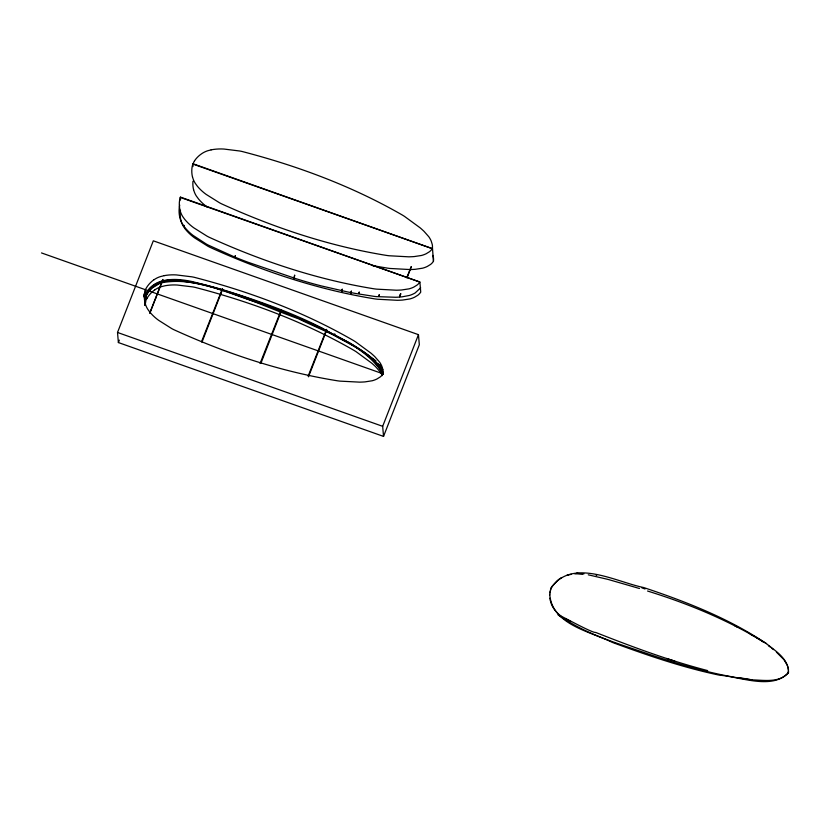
<?xml version="1.0" encoding="UTF-8"?>
<svg xmlns="http://www.w3.org/2000/svg" width="830" height="830" viewBox="0 0 830 830"><rect width="100%" height="100%" fill="white"/><g stroke="black" fill="none" stroke-linecap="round" stroke-linejoin="round"><path stroke-width="1.25" d="M788.448 672.58C772.512 690.373 739.893 676.709 719.683 675.226C683.007 667.59 647.483 655.378 612.395 642.43C590.296 631.454 552.178 624.731 549.75 594.685M372.359 265.6L387.683 268.163A110.764 106.261 -4.9 0 0 390.162 268.474L409.864 269.543A97.12 93.178 -4.9 0 0 415.291 269.304L422.543 268.194A25.128 24.111 -4.9 0 0 427.336 266.42L430.521 264.469A13.913 13.353 -4.9 0 0 432.741 262.28L433.426 261.367L432.451 247.527A13.913 13.353 -4.9 0 0 432.264 244.487L431.195 241.032A25.128 24.111 -4.9 0 0 428.778 236.706L424.047 231.363A97.12 93.178 -4.9 0 0 420.105 227.804L404.459 216.36A110.764 106.261 -4.9 0 0 402.363 215.053C352.397 186.273 297.721 165.927 242.007 151.465A80.832 77.543 -4.9 0 0 239.673 150.998L223.924 149.047A48.866 46.885 -4.9 0 0 211.152 149.836M433.426 261.367L433.54 260.247A13.913 13.353 -4.9 0 0 433.353 257.207L432.907 255.412M144.991 298.209L145.779 294.463M144.731 300.74L145.032 297.275M145.074 300.273L145.841 296.3M550.01 592.838L550.85 588.366M549.782 595.006L550.083 591.562M144.233 296.248L144.503 295.024M407.177 277.594L411.275 266.658M143.974 294.619L144.098 293.934M144.067 296.663L144.482 294.94M399.676 296.31L400.164 294.899M550.404 590.587L550.83 588.802M145.52 295.065L145.675 294.391M143.984 296.86L144.213 295.833M194.604 160.761A35.752 34.3 -4.9 0 0 193.888 161.86L192.259 166.042A27.992 26.851 -4.9 0 0 192.467 176.935M145.292 289.961L144.928 291.34A33.719 32.349 -4.9 0 0 144.586 293.249A26.944 25.844 -4.9 0 0 145.063 302.846M222.565 289.151L221.195 292.928M399.759 296.03L399.655 296.798L399.956 296.051M260.07 363.488L281.329 309.642M326.698 330.101L325.713 332.706M308.138 376.135L326.595 329.365M400.236 294.692L400.6 293.727M201.669 341.338L222.471 288.539M145.79 294.453C151.714 281.681 167.006 278.704 179.757 280.374C202.281 282.937 224.069 289.877 245.504 296.974C271.659 305.762 297.565 315.493 322.144 328.099C343.547 340.798 371.363 350.675 382.921 374.309M162.888 279.845L155.729 298.198M281.422 310.752L280.416 313.387M149.691 313.138L162.898 279.409M174.341 280.426C163.054 280.104 150.292 285.209 145.883 296.175M260.931 363.208L280.405 313.398M201.929 342.24L221.154 293.032M117.518 332.467L153.311 240.814L418.465 334.666L419.326 344.751L383.533 436.404L118.379 342.551L117.518 332.467L382.671 426.319L383.533 436.404M118.379 342.551L119.323 340.134M149.95 313.003L155.718 298.219M308.49 376.799L325.485 333.297M382.671 426.319L418.465 334.666M399.987 295.978L400.838 293.799M406.731 277.791L411.234 266.7M145.852 295.905L144.949 304.392M192.954 166.56L192.882 163.697L432.337 248.647L431.652 249.56A13.913 13.353 -4.9 0 1 429.432 251.749L426.247 253.7A25.128 24.111 -4.9 0 1 421.453 255.474L414.201 256.574A97.12 93.178 -4.9 0 1 408.775 256.823L389.073 255.754A110.764 106.261 -4.9 0 1 386.593 255.433C329.531 246.24 274.076 227.721 221.558 203.838A80.832 77.543 -4.9 0 1 219.462 202.748L206.203 194.428A49.146 47.154 -4.9 0 1 197.467 186.356L195.237 183.274A22.701 21.777 -4.9 0 1 192.685 177.506L192.529 176.915M146.288 299.713L147.149 298.115M144.389 295.418L144.97 294.318M145.8 294.069C154.038 277.137 175.887 278.071 191.647 281.474C236.654 292.482 280.239 309.196 322.289 328.535L349.513 342.79C361.309 350.146 374.548 357.46 381.8 369.775M552.324 586.167L550.881 588.678M145.966 295.978L148.02 292.617M550.85 588.366C571.683 557.054 615.839 581.903 643.613 587.526C686.337 601.74 728.813 618.392 766.38 643.603M144.43 295.314L144.897 294.536M420.665 287.782L415.166 292.938A25.958 24.9 -4.9 0 1 409.429 295.449L402.042 296.839A94.838 90.978 -4.9 0 1 395.775 297.275L376.592 296.632A103.563 99.351 -4.9 0 1 374.081 296.362L356.029 293.55A391.853 375.907 -4.9 0 1 347.438 291.901L321.532 285.966A454.996 436.487 -4.9 0 1 295.864 278.641L247.911 262.207A390.308 374.423 -4.9 0 1 234.61 256.999L208.299 245.109A75.022 71.971 -4.9 0 1 206.214 243.989L193.017 235.367A47.113 45.194 -4.9 0 1 184.021 226.383M148.041 292.585L151.88 288.207L160.356 283.04M552.365 586.094L557.833 580.118M788.376 672.725L787.753 673.4M788.012 673.12C779.152 683.028 763.963 680.144 752.156 679.874C717.338 675.63 683.412 665.816 650.232 654.652C621.795 644.671 592.101 636.403 566.392 620.249C537.736 602.404 591.344 633.487 595.691 632.439C632.387 646.892 669.447 660.711 707.668 670.599M558.528 579.589L561.599 577.524M154.069 279.72L154.588 279.368A22.628 21.705 -4.9 0 1 160.449 276.587L164.236 275.664M154.94 289.805L155.459 289.452A22.628 21.705 -4.9 0 1 161.31 286.672L165.097 285.738A48.565 46.594 -4.9 0 1 177.163 285.022L192.799 286.91A79.618 76.37 -4.9 0 1 195.112 287.377C250.401 301.684 304.651 321.884 354.192 350.509A109.166 104.725 -4.9 0 1 356.278 351.816L371.788 363.208A95.948 92.047 -4.9 0 1 375.689 366.756L380.379 372.089A24.993 23.977 -4.9 0 1 382.412 375.617M568.726 574.858L571.258 574.329M160.439 283.02C194.915 275.892 228.603 294.048 260.911 303.552C285.748 312.308 310.067 322.548 333.38 334.812C350.748 345.529 374.766 353.59 383.159 373.905M566.869 575.335L568.311 574.972M211.152 149.877L207.967 150.676A22.701 21.777 -4.9 0 0 202.084 153.446L201.566 153.799A26.83 25.74 -4.9 0 0 194.573 160.74M574.775 573.862L583.936 573.872M174.383 280.436C217.813 283.538 257.736 304.247 298.25 318.689C327.643 333.152 363.395 344.274 382.443 372.722M168.22 280.416L171.685 280.561M577.649 573.323L576.622 573.271L582.712 573.893M168.158 279.762L171.634 280.042M596.148 575.335L596.666 575.408M752.084 679.863L739.042 677.622M588.283 574.817L608.089 579.423L639.484 588.501M647.566 591.022C688.952 603.887 729.352 620.612 766.256 643.509M666.687 658.501L674.79 661.137M192.736 164.018L432.337 248.647M41.5 252.932L383.004 373.822M641.891 587.868L645.045 588.978M180.411 197.094L419.876 282.034L420.737 292.119L420.053 293.032A13.913 13.353 -4.9 0 1 417.832 295.221L414.647 297.171A25.128 24.111 -4.9 0 1 409.854 298.945L402.602 300.055A97.12 93.178 -4.9 0 1 397.176 300.294L377.474 299.225A110.764 106.261 -4.9 0 1 374.994 298.914C317.932 289.722 262.467 271.223 209.959 247.309A80.832 77.543 -4.9 0 1 207.863 246.22L194.604 237.899A48.866 46.885 -4.9 0 1 185.474 229.35M734.809 625.799L737.465 627.148M565.24 618.62L570.168 621.214M750.206 634.162L754.003 636.268M361.424 350.81L375.959 360.843M754.947 636.817L761.027 640.553M761.452 640.812L763.413 642.15M560.956 616.067C555.955 612.187 551.473 606.823 550.342 600.432M768.383 645.678L770.126 646.964M766.391 643.613C775.013 650.606 786.653 657.63 788.396 669.561M771.796 648.261L773.467 649.61M776.392 652.09L783.8 659.518M377.816 363.26L382.734 369.537M379.953 364.764L381.209 366.248M185.505 229.329L183.638 226.746A22.701 21.777 -4.9 0 1 181.085 220.988L180.93 220.396A26.83 25.74 -4.9 0 1 180.411 210.789A33.491 32.131 -4.9 0 1 180.504 210.374M184.042 226.362L182.237 223.612A24.018 23.043 -4.9 0 1 179.82 217.46L179.56 216.205A30.71 29.455 -4.9 0 1 179.436 206.463A41.988 40.286 -4.9 0 1 179.726 205.093M784.018 659.757L787.359 665.411L788.417 668.928M381.821 369.817L382.744 372.224M383.325 374.102L382.765 372.296M193.618 189.645L193.774 190.236A22.701 21.777 -4.9 0 0 196.326 195.994L198.588 199.055A49.146 47.154 -4.9 0 0 207.313 207.137M180.069 210.312L180.224 210.903A22.701 21.777 -4.9 0 0 182.776 216.661L184.644 219.245A48.866 46.885 -4.9 0 0 193.753 227.794L207.002 236.135A80.832 77.543 -4.9 0 0 209.087 237.224C261.616 261.108 317.07 279.637 374.133 288.83A110.764 106.261 -4.9 0 0 376.613 289.141L396.315 290.21A97.12 93.178 -4.9 0 0 401.741 289.971L408.993 288.861A25.128 24.111 -4.9 0 0 413.786 287.097L416.961 285.136A13.913 13.353 -4.9 0 0 419.192 282.957L419.876 282.034L180.286 197.416L179.923 198.795A33.491 32.131 -4.9 0 0 179.581 200.704M145.043 302.846L145.198 303.438A22.628 21.705 -4.9 0 0 147.719 309.185L149.566 311.769A48.296 46.335 -4.9 0 0 158.592 320.287L171.727 328.587A79.618 76.37 -4.9 0 0 173.792 329.666C225.885 353.424 280.934 371.778 337.561 380.814A109.166 104.725 -4.9 0 0 340.03 381.126L359.587 382.142A95.948 92.047 -4.9 0 0 364.982 381.893L372.182 380.763A24.993 23.977 -4.9 0 0 376.945 378.988L380.109 377.028A13.965 13.405 -4.9 0 0 382.329 374.838L383.128 372.805A13.965 13.405 -4.9 0 0 382.952 369.765L381.893 366.31A24.993 23.977 -4.9 0 0 379.507 362.005L374.828 356.672A95.948 92.047 -4.9 0 0 370.917 353.124L355.416 341.732A109.166 104.725 -4.9 0 0 353.331 340.435C303.79 311.81 249.54 291.6 194.241 277.303A79.618 76.37 -4.9 0 0 191.938 276.836L176.302 274.917A48.565 46.594 -4.9 0 0 164.226 275.633M549.885 598.171L550.3 600.225M144.845 303.956L145.094 305.201M788.417 671.055L788.49 672.663M788.438 672.404L788.417 670.816M334.708 333.785L334.781 334.583M184.229 225.418L184.021 225.667M180.338 197.25L180.504 199.937M144.7 300.419L144.773 301.715M144.835 302.006L144.97 305.367M788.396 669.8L788.459 671.283M788.417 669.042L788.438 669.997M145.24 304.901A26.944 25.844 -4.9 0 1 145.416 303.334M145.447 303.334A33.719 32.349 -4.9 0 1 145.79 301.415L145.416 289.629L146.288 288.031A28.324 27.162 -4.9 0 1 154.027 279.658M147.128 298.105A28.324 27.162 -4.9 0 1 154.888 289.743M180.089 210.312A26.83 25.74 -4.9 0 1 179.539 200.704M193.556 189.655A27.992 26.851 -4.9 0 1 192.965 181.22M235.305 255.713L235.015 257.217L235.305 255.713M294.66 275.259L293.872 278.88L294.66 275.259M342.23 289.265L341.752 291.455L342.23 289.265M351.339 291.185L350.872 293.374L351.339 291.185M359.214 292.191L358.954 293.405L359.214 292.191M379.186 294.847L378.937 296.051L379.186 294.847"/></g></svg>
